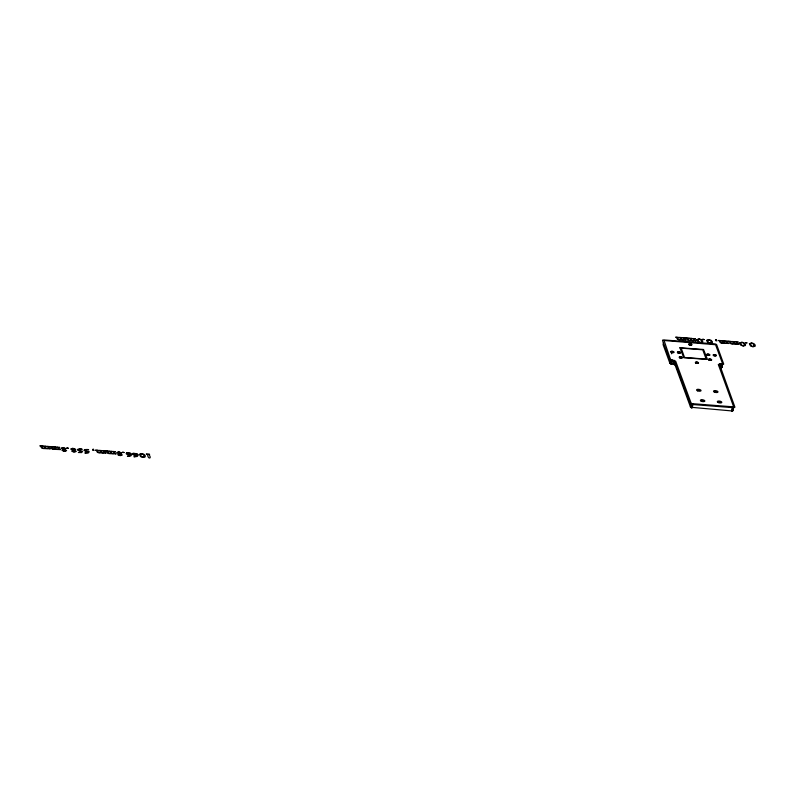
<?xml version="1.0" encoding="UTF-8"?>
<svg xmlns="http://www.w3.org/2000/svg" width="795" height="795" viewBox="0 0 795 795"><rect width="100%" height="100%" fill="white"/><g stroke="black" fill="none" stroke-linecap="round" stroke-linejoin="round"><path stroke-width="1.19" d="M733.069 410.359L731.718 410.926L690.557 407.239L675.034 364.905L669.857 363.156L663.1 344.652L663.437 342.575M669.857 363.156L670.493 359.41L664.073 340.508L715.55 344.722L722.526 363.553L718.292 364.448L733.676 406.871L691.292 403.582L675.67 361.159L670.493 359.41M669.976 363.335L670.612 359.588M670.195 363.514L670.712 359.678M670.344 363.603L670.98 359.857M670.503 363.683L671.139 359.936M670.682 363.752L671.318 360.006M670.871 363.812L671.507 360.065M671.079 363.872L671.705 360.125M671.288 363.911L671.914 360.165M671.705 363.971L672.341 360.224M673.186 364.09L673.822 360.344M673.613 364.15L674.24 360.403M673.822 364.19L674.448 360.443M674.021 364.249L674.498 361.437M674.21 364.309L674.687 361.496M674.389 364.378L674.866 361.566M674.548 364.458L675.025 361.646M675.174 361.735L674.697 364.547L675.293 361.824M674.915 364.726L675.392 361.914M675.034 364.905L675.353 363.027M690.438 407.06L691.074 403.313M690.656 407.328L691.193 403.492M690.775 407.418L691.253 404.605M690.915 407.497L691.392 404.695M691.084 407.577L691.71 403.83M691.262 407.646L691.889 403.9M691.451 407.716L692.087 403.969M691.65 407.765L692.286 404.019M691.859 407.815L692.495 404.069M692.276 407.865L692.912 404.118M719.316 365.76L719.634 363.881M720.509 367.747L721.144 364.001M721.343 364.021L720.707 367.777L721.89 367.3M721.095 367.787L721.572 364.975M721.274 367.767L721.741 364.965M721.433 367.747L722.049 364.895M721.691 367.658L722.168 364.855M721.79 367.608L722.526 363.553M731.718 410.926L732.354 407.179M732.125 410.935L732.761 407.189M732.314 410.916L732.95 407.169M732.483 410.896L733.119 407.149M732.642 410.856L733.407 407.06M732.891 410.757L733.527 407.01M732.98 410.687L733.537 407.547M671.427 353.805L672.381 351.986M139.463 454.323L140.526 456.578L143.02 457.413L145.157 456.906L145.296 455.744L143.915 454.263L141.689 453.617L139.463 454.323M696.907 339.614L697.98 341.88L700.475 342.705L702.611 342.208L702.74 341.045L701.369 339.564L699.143 338.918L696.907 339.614M706.626 340.369L707.689 342.625L710.183 343.46L712.32 342.953L712.449 341.79L711.078 340.31L708.852 339.664L706.626 340.369M739.708 342.933L740.771 345.189L743.265 346.024L745.402 345.517L745.541 344.354L744.16 342.874L741.934 342.228L739.708 342.933M749.417 343.678L750.48 345.944L752.974 346.769L755.121 346.262L755.25 345.1L753.879 343.619L751.653 342.973L749.417 343.678M130.658 454.174L129.436 454.8L127.757 454.213L127.369 452.931L129.903 453.269L130.658 454.174M137.128 454.68L135.905 455.297L134.236 454.72L133.838 453.438L136.372 453.776L137.128 454.68M64.991 448.618L64.256 449.374L61.861 448.171L63.113 447.684L64.991 448.618M74.7 449.364L73.965 450.119L71.57 448.927L72.822 448.43L74.7 449.364M120.731 452.931L119.995 453.677L117.6 452.484L118.852 451.997L120.731 452.931M41.936 446.124L42.582 447.983L43.576 448.271L44.848 448.042L44.033 446.303C40.982 445.856 48.257 446.283 45.414 446.412L46.031 448.201L47.014 448.539L48.306 448.32L47.76 446.83L46.706 446.323L49.578 446.542L48.833 446.929L49.568 448.609L50.383 448.807L43.149 448.519L41.668 448.062L40.525 446.005C37.643 445.617 44.689 446.035 41.936 446.124M52.013 446.899L52.649 448.758L53.643 449.056L54.915 448.827L54.1 447.078C50.989 446.552 58.313 447.068 55.481 447.188L56.097 448.986L57.081 449.314L58.373 449.096L57.836 447.605L56.773 447.098L59.645 447.327L58.91 447.714L59.645 449.394L60.45 449.582L53.225 449.304L51.735 448.837L50.592 446.78C47.64 446.303 54.746 446.82 52.013 446.899M97.686 450.427L98.322 452.285L99.315 452.584L100.587 452.355L99.773 450.616C96.722 450.169 103.996 450.596 101.154 450.725L101.77 452.514L102.754 452.852L104.046 452.633L103.499 451.143L102.476 450.705L105.318 450.854L104.582 451.242L105.318 452.921L106.123 453.12L98.898 452.832L97.407 452.375L96.265 450.318C93.313 449.841 100.418 450.358 97.686 450.427M107.752 451.212L108.388 453.071L109.392 453.359L110.654 453.14L109.849 451.391C106.798 450.954 114.063 451.371 111.221 451.5L111.837 453.289L112.82 453.627L114.122 453.408L113.576 451.918L112.512 451.411L115.394 451.64L114.649 452.017L115.384 453.707L116.189 453.895L108.965 453.617L107.474 453.15L106.341 451.093C103.449 450.715 110.495 451.123 107.752 451.212M677.787 337.478L678.433 339.336L679.427 339.634L680.699 339.405L679.884 337.666C676.774 337.13 684.088 337.646 681.265 337.776L681.881 339.564L682.865 339.902L684.157 339.684L683.611 338.193L682.557 337.686L685.429 337.905L684.684 338.292L685.419 339.972L686.234 340.171L679 339.882L677.519 339.425L676.376 337.358C673.425 336.891 680.53 337.408 677.787 337.478M687.864 338.263L688.5 340.121L689.494 340.409L690.766 340.19L689.951 338.441C686.91 338.004 694.174 338.422 691.332 338.551L691.948 340.34L692.932 340.677L694.224 340.459L693.687 338.968L692.654 338.531L695.506 338.68L694.76 339.067L695.496 340.757L696.301 340.946L689.076 340.667L687.586 340.2L686.453 338.143C683.491 337.666 690.597 338.183 687.864 338.263M720.588 340.797L721.224 342.655L722.228 342.943L723.49 342.715L722.685 340.976C719.634 340.528 726.898 340.956 724.056 341.085L724.672 342.874L725.656 343.211L726.948 342.993L726.411 341.502L725.348 340.995L728.23 341.214L727.485 341.602L728.22 343.281L729.025 343.48L721.8 343.192L720.31 342.734L719.177 340.677C716.216 340.2 723.321 340.717 720.588 340.797M730.655 341.572L731.301 343.43L732.294 343.728L733.566 343.5L732.752 341.751C729.631 341.224 736.955 341.741 734.123 341.86L734.749 343.659L735.723 343.987L737.025 343.768L736.478 342.277L735.425 341.771L738.297 341.999L737.551 342.387L738.287 344.066L739.102 344.255L731.867 343.977L730.376 343.51L729.244 341.453C726.292 340.976 733.388 341.492 730.655 341.572M82.541 451.351L81.617 452.603L78.357 452.494L81.736 451.729L77.453 450.01L78.079 449.086L81.468 449.006L82.213 449.354L79.758 449.026L78.288 449.841L82.531 451.381M89.01 451.848L88.096 453.11L84.826 452.991L88.205 452.226L83.922 450.507L84.548 449.582L87.937 449.503L88.682 449.851L86.228 449.523L84.767 450.338L89.01 451.848M148.745 454.382C152.59 458.864 147.88 459.709 147.492 454.521L147.135 454.233C143.299 453.736 152.441 454.392 148.745 454.382M63.073 449.99L63.401 450.934L65.727 450.765L63.073 449.99M72.782 450.745L73.11 451.689L75.436 451.52L72.782 450.745M118.823 454.303L119.141 455.247L121.476 455.078L118.823 454.303M662.503 340.389L669.609 359.797A2.951 1.173 9.6 0 0 671.397 360.592L674.408 361.089L690.189 403.701A2.942 1.173 9.6 0 0 691.978 404.486L733.626 407.716A2.942 1.173 9.6 0 0 734.928 407.169L719.574 364.498L722.585 364.567A2.693 1.073 9.6 0 0 723.738 364.11L716.633 344.583A2.544 1.014 9.6 0 0 715.103 343.907L663.626 339.922A2.534 1.014 9.6 0 0 662.503 340.389M92.886 449.533L94.088 450.437L92.757 450.308L92.578 449.433L93.611 449.284L92.886 449.533M715.798 339.902L716.991 340.797L715.669 340.667L715.49 339.793L716.514 339.644L715.798 339.902M126.594 452.832L126.176 453.677L127.18 454.581L130.579 454.899L129.555 455.893L127.409 456.27L130.748 455.962L131.92 454.452L130.569 453.19L126.594 452.832M133.063 453.329L132.656 454.174L133.649 455.078L137.048 455.406L136.034 456.39L133.888 456.767L137.227 456.469L138.39 454.959L137.038 453.687L133.063 453.329M65.945 448.618L64.643 449.513L66.631 450.676L64.455 451.341L61.95 450.387L63.371 449.612L60.937 448.261L63.113 447.535L65.945 448.618M75.654 449.374L74.352 450.268L76.34 451.421L74.164 452.097L71.659 451.133L73.08 450.368L70.646 449.016L72.832 448.281L75.654 449.374M121.695 452.931L120.393 453.826L122.37 454.988L120.194 455.654L117.69 454.7L119.121 453.925L116.676 452.574L118.862 451.848L121.695 452.931M66.959 447.913L68.271 448.231L66.959 447.913M122.698 452.226L124.01 452.544L122.698 452.226M702.81 339.276L704.122 339.594L702.81 339.276M745.601 342.585L746.912 342.903L745.601 342.585M679.904 347.763L683.75 357.77L707.461 359.36L703.525 349.482L679.904 347.763M697.901 389.997L699.749 390.434L697.901 389.997M701.707 400.422L703.555 400.859L701.707 400.422M714.854 391.309L716.693 391.756L714.854 391.309M718.66 401.733L720.499 402.181L718.66 401.733M144.193 456.628L143.001 457.264L141.262 456.419L140.556 454.104L141.669 453.766L143.438 454.571L144.193 456.628M701.647 341.92L700.455 342.566L698.716 341.721L698.01 339.405L699.123 339.067L700.892 339.872L701.647 341.92M711.356 342.675L710.164 343.311L708.424 342.466L707.719 340.151L708.832 339.813L710.601 340.618L711.356 342.675M744.448 345.229L743.245 345.875L741.516 345.03L740.801 342.715L741.914 342.377L743.693 343.182L744.448 345.229M754.157 345.984L752.954 346.63L751.225 345.775L750.51 343.46L751.623 343.122L753.402 343.937L754.157 345.984M681.186 348.13L684.525 357.442L706.159 359.121L702.76 349.8L681.186 348.13M718.223 402.558A2.286 0.914 9.6 0 0 721.8 402.419A2.286 0.914 9.6 0 0 718.64 401.028A2.286 0.914 9.6 0 0 718.223 402.558M709.15 360.095A1.63 0.646 9.6 0 0 711.704 359.986A1.63 0.646 9.6 0 0 709.438 359.002A1.63 0.646 9.6 0 0 709.15 360.095M671.368 352.344A1.63 0.646 9.6 0 0 673.971 352.314A1.63 0.646 9.6 0 0 671.815 351.281A1.63 0.646 9.6 0 0 671.368 352.344M689.166 344.801A1.63 0.646 9.6 0 0 691.869 344.901A1.63 0.646 9.6 0 0 689.911 343.808A1.63 0.646 9.6 0 0 689.166 344.801M714.417 392.134A2.286 0.914 9.6 0 0 717.984 391.995A2.286 0.914 9.6 0 0 714.824 390.603A2.286 0.914 9.6 0 0 714.417 392.134M713.721 355.613A1.63 0.646 9.6 0 0 716.345 355.603A1.63 0.646 9.6 0 0 714.208 354.56A1.63 0.646 9.6 0 0 713.721 355.613M701.269 401.236A2.286 0.914 9.6 0 0 704.847 401.097A2.286 0.914 9.6 0 0 701.687 399.716A2.286 0.914 9.6 0 0 701.269 401.236M697.463 390.812A2.286 0.914 9.6 0 0 701.041 390.673A2.286 0.914 9.6 0 0 697.881 389.292A2.286 0.914 9.6 0 0 697.463 390.812M695.953 363.096A1.63 0.646 9.6 0 0 698.557 363.057A1.63 0.646 9.6 0 0 696.39 362.033A1.63 0.646 9.6 0 0 695.953 363.096M679.844 357.829A1.63 0.646 9.6 0 0 682.388 357.72A1.63 0.646 9.6 0 0 680.132 356.736A1.63 0.646 9.6 0 0 679.844 357.829M707.192 355.077A1.63 0.646 9.6 0 0 709.865 355.127A1.63 0.646 9.6 0 0 707.828 354.063A1.63 0.646 9.6 0 0 707.192 355.077M677.946 352.851A1.63 0.646 9.6 0 0 680.57 352.831A1.63 0.646 9.6 0 0 678.433 351.797A1.63 0.646 9.6 0 0 677.946 352.851M695.963 362.918A1.302 0.517 9.6 0 0 698.169 363.086A1.302 0.517 9.6 0 0 696.768 362.182A1.302 0.517 9.6 0 0 695.963 362.918M709.09 359.887A1.302 0.517 9.6 0 0 711.296 360.055A1.302 0.517 9.6 0 0 709.895 359.141A1.302 0.517 9.6 0 0 709.09 359.887M679.785 357.621A1.302 0.517 9.6 0 0 681.991 357.79A1.302 0.517 9.6 0 0 680.59 356.875A1.302 0.517 9.6 0 0 679.785 357.621M671.378 352.175A1.302 0.517 9.6 0 0 673.584 352.344A1.302 0.517 9.6 0 0 672.182 351.43A1.302 0.517 9.6 0 0 671.378 352.175M677.986 352.682A1.302 0.517 9.6 0 0 680.192 352.851A1.302 0.517 9.6 0 0 678.781 351.937A1.302 0.517 9.6 0 0 677.986 352.682M707.292 354.948A1.302 0.517 9.6 0 0 709.498 355.117A1.302 0.517 9.6 0 0 708.097 354.212A1.302 0.517 9.6 0 0 707.292 354.948M713.751 355.445A1.302 0.517 9.6 0 0 715.967 355.623A1.302 0.517 9.6 0 0 714.556 354.709A1.302 0.517 9.6 0 0 713.751 355.445M689.315 344.692A1.302 0.517 9.6 0 0 691.521 344.861A1.302 0.517 9.6 0 0 690.12 343.957A1.302 0.517 9.6 0 0 689.315 344.692"/></g></svg>
